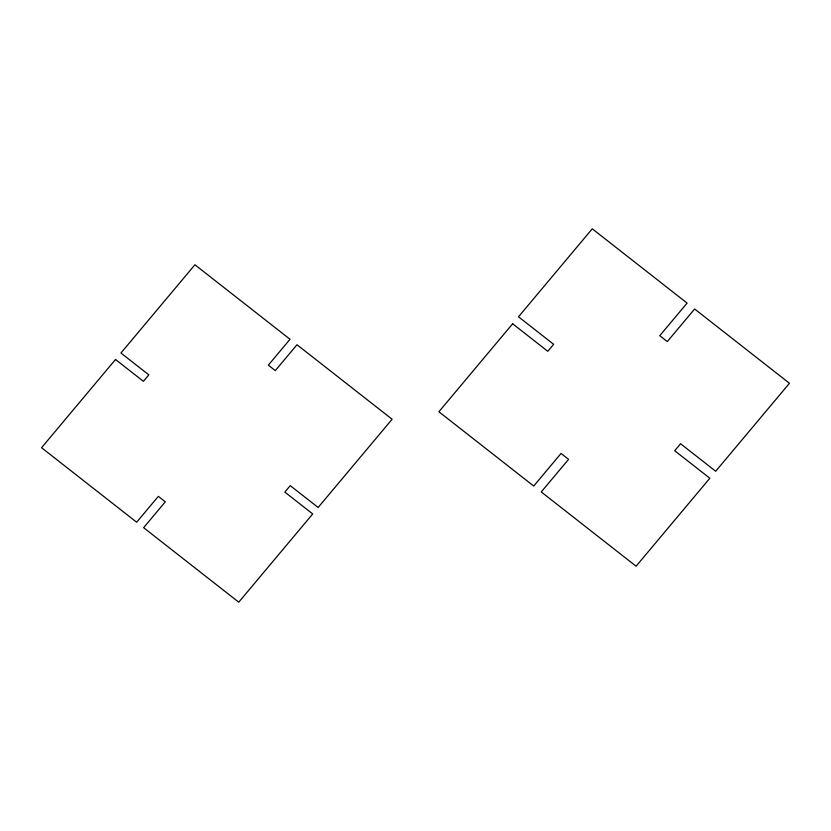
<?xml version="1.0" encoding="UTF-8"?>
<svg xmlns="http://www.w3.org/2000/svg" width="831" height="831" viewBox="0 0 831 831"><rect width="100%" height="100%" fill="white"/><g stroke="black" fill="none" stroke-linecap="round" stroke-linejoin="round"><path stroke-width="1.25" d="M115.519 359.48L41.55 447.722L136.658 522.221L158.347 496.346L165.317 501.81L143.628 527.685L238.746 602.184L312.716 513.942L284.825 492.097L290.248 485.636L318.138 507.481L392.107 419.24L296.999 344.74L275.31 370.616L268.34 365.152L290.029 339.277L194.911 264.777L120.942 353.019L148.832 374.864L143.41 381.325L115.519 359.48M512.644 323.778L438.893 411.76L533.72 486.042L561.05 453.446L568.581 459.346L541.251 491.942L636.089 566.223L709.84 478.24L674.699 450.724L680.558 443.733L715.699 471.26L789.45 383.278L694.623 308.997L667.293 341.593L659.762 335.693L687.092 303.097L592.254 228.816L518.502 316.798L553.643 344.314L547.785 351.305L512.644 323.778"/></g></svg>
